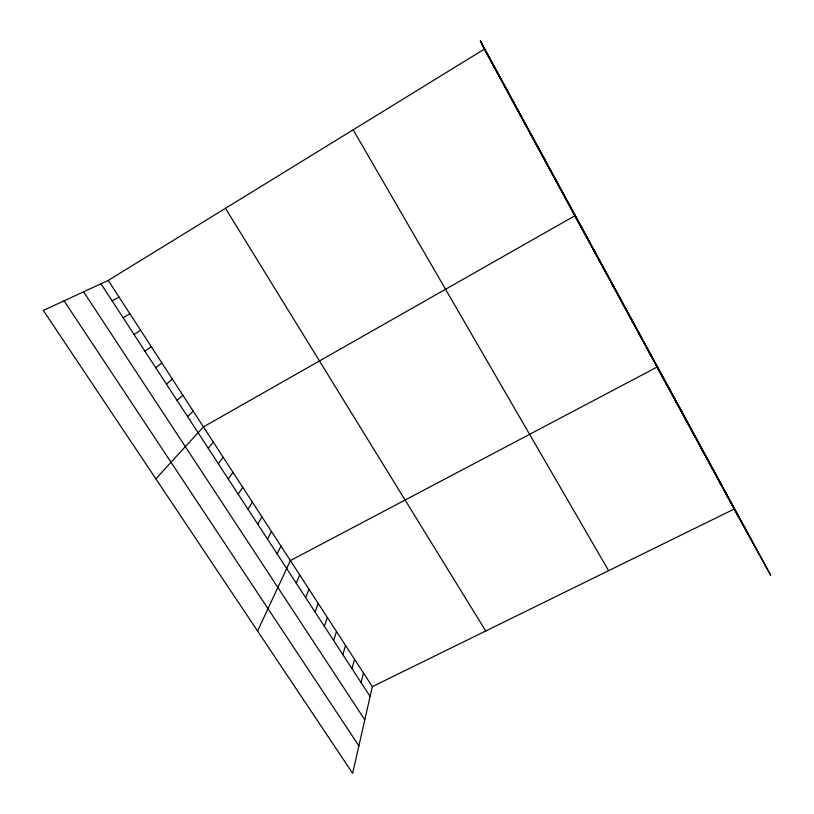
<?xml version="1.0" encoding="UTF-8"?>
<svg xmlns="http://www.w3.org/2000/svg" width="814" height="814" viewBox="0 0 814 814"><rect width="100%" height="100%" fill="white"/><g stroke="black" fill="none" stroke-linecap="round" stroke-linejoin="round"><path stroke-width="1.22" d="M372.334 686.64L352.645 773.3L43.325 310.429L108.221 280.423L484.289 49.176L480.301 40.7L770.675 575.203L734.177 509.055L372.334 686.64L108.221 280.423M361.08 682.59L363.451 672.985M351.984 668.65L354.528 659.248M342.836 654.629L345.533 645.421M333.628 640.506L336.487 631.511M324.369 626.302L327.381 617.511M315.038 611.996L318.223 603.418M305.647 597.598L308.994 589.224M296.194 583.109L299.715 574.949M257.58 631.043L290.374 560.581L657.03 367.083L682.061 412.077M277.106 553.825L280.972 546.113M267.46 539.041L271.5 531.552M257.753 524.165L261.976 516.9M247.975 509.177L252.381 502.146M238.146 494.088L242.725 487.301M228.235 478.907L233.008 472.344M218.264 463.614L223.219 457.295M208.221 448.219L213.37 442.144M155.861 478.825L203.449 426.892L574.826 215.791L586.629 236.416M187.627 416.636L193.162 411.07M177.065 400.447L182.804 395.146M166.432 384.137L172.375 379.1M155.718 367.704L161.874 362.942M144.923 351.16L151.292 346.672M134.056 334.493L140.639 330.291M123.107 317.714L129.914 313.787M112.088 300.804L119.109 297.161M525.295 124.644L525.661 125.203M64.082 300.834L358.882 745.848M83.608 291.809L364.794 719.79M100.977 283.781L370.105 696.438M535.347 143.152L535.917 144.068M225.478 208.323L485.734 630.982M545.329 161.528L546.082 162.78M555.24 179.752L556.176 181.359M565.069 197.843L566.188 199.786M353.144 129.823L608.607 570.675M584.218 233.099L585.704 235.704M593.548 250.264L595.207 253.195M602.818 267.318L604.639 270.553M612.016 284.239L614.01 287.78M621.143 301.048L623.3 304.894M630.209 317.735L632.529 321.876M639.214 334.3L641.697 338.736M648.158 350.753L650.783 355.474M665.842 383.302L668.782 388.593M674.592 399.409L677.686 404.975M683.282 415.394L686.517 421.245M691.91 431.278L695.298 437.393M700.478 447.049L704.008 453.429M708.994 462.708L712.667 469.352M717.439 478.266L721.255 485.164M725.834 493.711L729.782 500.864M481.593 43.437L759.024 554.08M482.794 45.991L748.035 534.177M483.852 48.25L738.257 516.452M494.424 67.715L494.658 68.264"/></g></svg>
